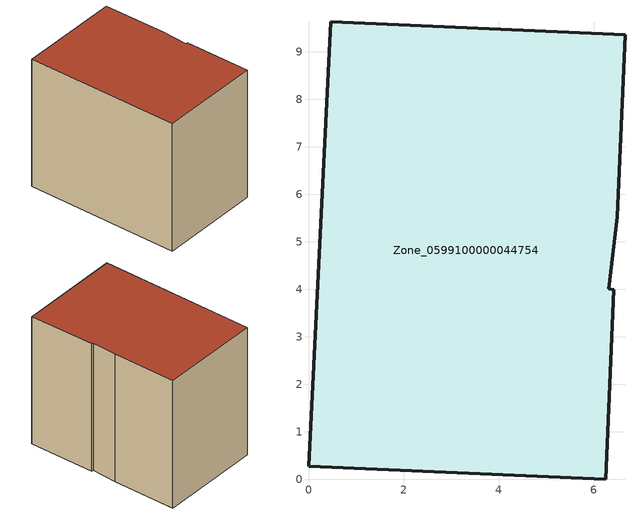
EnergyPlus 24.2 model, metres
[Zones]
Zone_0599100000044754
 floor ground (C_G): 0,0.28 0.47,9.63 6.66,9.36 6.49,5.53 6.32,4.01 6.42,3.99 6.25,0 z1.2
 wall outside (C_F): 0.47,9.63 0,0.28 6.25,0 6.42,3.99 6.32,4.01 6.49,5.53 6.66,9.36 0.47,9.63 z1.2:9.24
 roof outside (C_R): 6.32,4.01 6.49,5.53 6.66,9.36 0.47,9.63 0,0.28 6.25,0 6.42,3.99 z9.24
[BUILDING]
Pand.0599100000044754: North Axis=0; Terrain=City; Loads Convergence Tolerance Value=0.04; Temperature Convergence Tolerance Value=0.4; Solar Distribution=FullExterior; Maximum Number of Warmup Days=25; Minimum Number of Warmup Days=1
[Site:Location]
Rotterdam.The.Hague.AP_ZH_NLD Design_Conditions: Latitude=51.96; Longitude=4.45; Time Zone=1; Elevation=-4.5
[SITE:GROUNDTEMPERATURE:BUILDINGSURFACE]
18, 18, 18, 18, 18, 18, 18, 18, 18, 18, 18, 18
[MATERIAL] Thermal Absorptance=0.9; Solar Absorptance=0.7; Visible Absorptance=0.7
Name | Roughness | Thickness | Conductivity | Density | Specific Heat
G.TC.1965-1974 | MediumSmooth | 0.15 | 0.882353 | 540 | 1210
F.TC.1965-1974 | Rough | 0.3 | 0.697674 | 1920 | 840
R.TC.1965-1974 | MediumRough | 0.2 | 0.232558 | 1500 | 1000
[CONSTRUCTION]
C_G: G.TC.1965-1974
C_F: F.TC.1965-1974
C_R: R.TC.1965-1974
[ZONE]
Zone_0599100000044754: Type=1; Multiplier=1; Ceiling Height=Autocalculate; Volume=Autocalculate; Floor Area=autocalculate; Part of Total Floor Area=Yes
[ZONEINFILTRATION:DESIGNFLOWRATE]
Infil_Zone_0599100000044754: Zone or ZoneList or Space or SpaceList=Zone_0599100000044754; Schedule=AlwaysOn; Design Flow Rate Calculation Method=Flow/Area; Flow Rate per Floor Area=0.003; Constant Term Coefficient=1; Temperature Term Coefficient=0; Velocity Term Coefficient=0; Velocity Squared Term Coefficient=0
[HVACTEMPLATE:ZONE:IDEALLOADSAIRSYSTEM]
Zone_0599100000044754: Maximum Heating Supply Air Temperature=50; Minimum Cooling Supply Air Temperature=13; Maximum Heating Supply Air Humidity Ratio=0.0156; Minimum Cooling Supply Air Humidity Ratio=0.0077; Heating Limit=NoLimit; Cooling Limit=NoLimit; Dehumidification Control Type=ConstantSensibleHeatRatio; Cooling Sensible Heat Ratio=0.7; Dehumidification Setpoint=60; Humidification Control Type=None; Humidification Setpoint=30; Outdoor Air Method=None; Outdoor Air Flow Rate per Person=0.00944; Outdoor Air Flow Rate per Zone Floor Area=0; Outdoor Air Flow Rate per Zone=0; Demand Controlled Ventilation Type=None; Outdoor Air Economizer Type=NoEconomizer; Heat Recovery Type=None; Sensible Heat Recovery Effectiveness=0.7; Latent Heat Recovery Effectiveness=0.65
[ZONECONTROL:THERMOSTAT]
ThermostatControl_Zone_0599100000044754: Zone or ZoneList=Zone_0599100000044754; Control Type Schedule=DualSetpointControlType; Control 1=Thermostat_Zone_0599100000044754; Temperature Difference Between Cutout And Setpoint=0
[THERMOSTATSETPOINT:DUALSETPOINT]
Thermostat_Zone_0599100000044754: Heating Setpoint Temperature Schedule=HeatingSetpoint_Zone_0599100000044754; Cooling Setpoint Temperature Schedule=CoolingSetpoint_Zone_0599100000044754
[SCHEDULE:COMPACT]
HeatingSetpoint_Zone_0599100000044754: Through: 12/31, For: AllDays, Until: 24:00, 21
CoolingSetpoint_Zone_0599100000044754: Through: 12/31, For: AllDays, Until: 24:00, 24
DualSetpointControlType: Through: 12/31, For: AllDays, Until: 24:00, 4
AlwaysOn: Through: 12/31, For: AllDays, Until: 24:00, 1
